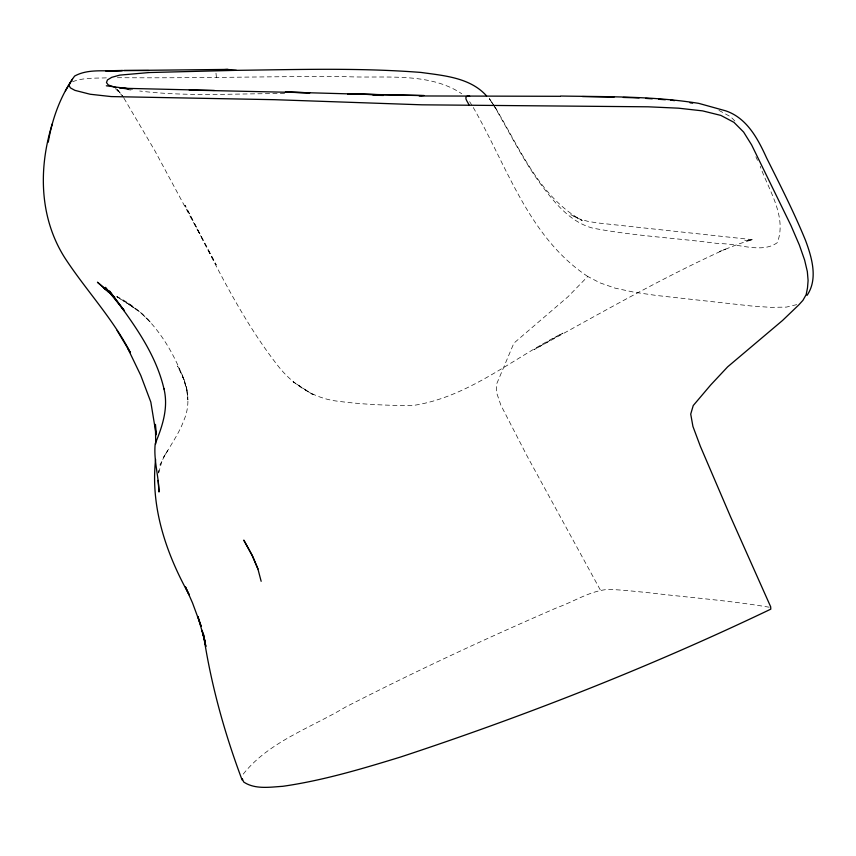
<?xml version="1.0" encoding="UTF-8"?>
<svg xmlns="http://www.w3.org/2000/svg" width="856" height="856" viewBox="0 0 856 856"><rect width="100%" height="100%" fill="white"/><g stroke="black" fill="none" stroke-linecap="round" stroke-linejoin="round"><path stroke-width="0.64" stroke-dasharray="4.28 3.21" d="M158.681 473.026L158.863 470.565L158.542 472.94M158.713 472.758L161.88 461.266L160.019 465.097C166.888 449.593 178.069 436.389 183.858 420.35C191.733 402.395 187.346 382.29 177.556 366.058L184.147 380.107L186.897 390.004L187.892 399.902L186.533 387.083L186.897 390.004L182.713 376.469L184.147 380.107C171.125 346.156 150.442 313.21 116.855 296.54M165.304 454.44L163.475 457.446L169.445 447.709M243.232 774.124C268.816 741.745 310.846 727.889 345.321 707.184C414.86 671.532 485.737 638.533 557.438 607.493C574.258 601.49 590.019 590.875 608.156 589.377C622.066 589.848 635.901 591.475 649.747 592.833C689.647 597.616 729.836 600.559 769.469 607.257M796.711 304.64L786.332 307.111L770.657 307.347L750.937 305.945L656.092 295.427L634.146 292.217L615.068 288.13L599.917 282.833L587.751 276.477L568.042 296.7L513.889 343.16L496.737 383.788L496.576 392.594L500.856 405.145L527.435 456.687L600.484 590.276M72.525 81.78C83.289 77.468 95.326 78.335 106.733 77.843M117.379 77.725L120.043 77.703C193.884 78.228 267.714 76.473 341.555 76.366C380.513 79.127 427.625 70.802 461.737 93.743M284.599 93.678C236.299 93.283 187.785 96.942 139.689 91.014M127.212 89.591L130.936 90.03M718.944 110.403L730.639 116.758L735.026 121.135M117.037 296.861L133.408 307.154L116.951 296.797M587.751 276.477C528.484 237.294 506.934 165.711 473.004 107.043M115.4 88.607L122.162 95.551M117.39 89.645L123.639 97.338M117.368 89.613L122.611 96.129M494.115 105.877L489.29 98.568L494.5 106.422M495.239 107.535C519.613 147.767 539.152 196.837 582.262 220.591L570.834 214.738L579.426 218.943L588.393 221.49L598.387 223.02L753.655 239.808L744.56 240.622L751.365 239.905L738.482 244.035L719.65 251.536L725.546 249.107C659.837 278.799 597.392 315.062 534.155 349.58L562.788 333.155C513.076 357.862 467.986 397.954 411.479 405.701C387.244 405.391 362.944 404.514 338.901 401.346C314.238 398.81 292.559 384.804 277.569 365.309C239.498 316.474 213.379 259.914 185.003 205.237L216.236 264.911L199.865 234.394M490.103 99.81L492.81 103.908M493.484 104.935C508.571 130.615 521.721 157.547 539.045 181.911C552.987 200.721 568.673 221.415 592.298 228.017C634.2 236.106 677.064 238.011 719.318 243.714C737.134 242.965 761.701 254.093 777.302 242.655C787.199 216.793 768.72 190.139 760.203 166.299M494.8 106.925L496.865 110.049M123.949 98.183L154.936 150.881L200.689 235.914M469.655 101.682L472.341 105.973M755.88 156.776L757.517 160.372M216.407 77.436L215.926 72.557M313.082 394.734L293.191 381.84L313.082 394.734M135.216 308.695L126.335 302.553L140.898 312.782L150.709 322.445L140.898 312.782L135.216 308.695"/><path stroke-width="1.28" d="M155.61 459.447C150.303 507.201 166.225 553.672 189.23 594.899L185.474 586.959L192.504 602.881L201.139 626.292L197.864 616.491L205.044 641.615L202.102 630.326L205.868 646.494L203.439 634.264C210.897 684.105 224.4 732.79 242.088 779.934M48.257 142.182C52.227 118.567 60.573 95.562 74.611 76.066C89.056 68.095 106.754 71.958 122.451 70.545L105.588 70.738L227.578 69.422L236.427 70.342C297.92 69.571 359.574 67.645 420.959 72.439C443.783 75.617 470.265 77.522 486.593 95.936M52.28 123.895C38.381 168.279 39.344 217.659 64.788 257.795C85.782 290.024 112.682 318.218 130.401 352.683L117.079 330.437M72.428 79.169L65.398 90.8M70.385 82.7L68.833 85.311L70.524 87.965L74.921 90.362L90.158 94.246L111.162 96.578L274.69 99.692L421.912 104.817L648.185 106.807L678.487 108.177L702.562 110.873L720.88 115.421L733.956 122.344L743.597 132.038L751.611 144.889L791.008 225.631L799.386 245.105L804.629 260.096L807.336 271.577L808.096 280.5L807.508 287.851L806.17 294.592L802.949 300.328L798.744 304.95L782.534 320.476L727.643 366.85L710.758 384.9L693.232 405.562L690.717 414.111L692.932 426.438L700.336 446.254L730.543 516.735L770.668 606.776L770.796 609.151C651.084 666.45 526.782 715.381 400.661 756.993C361.949 768.848 322.926 780.565 282.737 786.311C269.918 787.124 254.938 789.639 243.66 781.977L242.237 778.628M807.048 295.352C818.293 278.97 811.788 257.217 805.475 240.279C793.961 212.17 780.158 185.078 766.591 157.921C757.892 138.833 747.074 118.171 725.888 110.895L698.721 103.362C653.128 96.022 606.776 96.856 560.744 96.032M223.341 69.689L227.578 69.422M236.427 70.342L149.233 72.535L119.797 75.114L111.74 77.329L107.449 79.918L106.465 82.572L108.316 84.99L116.373 87.751M419.226 95.958L560.145 96.3M124.141 70.492L148.612 70.534M582.487 96.557L614.062 97.156M189.24 90.073L309.958 92.78L285.401 92.106M214.471 90.447L119.904 88.189L132.359 88.874M424.041 95.498L347.6 93.967L422.243 95.615M373.13 95.241L383.456 95.455M285.519 92.106L381.776 94.791M623.296 97.434L639.111 97.926M645.67 98.376L652.24 98.836M658.799 99.285L665.369 99.745M123.424 88.371L128.796 88.789L106.326 85.793M670.623 100.099L674.507 100.644M690.054 102.806L692.643 103.169M469.677 96.193L468.532 95.754C462.379 96.878 468.553 102.335 469.088 105.438M107.931 290.837L103.769 287.884L114.64 297.064M109.557 292.645L97.445 282.213L111.601 294.592L105.234 287.316L124.43 310.824L109.44 290.965C131.578 321 155.407 351.934 163.999 388.977L163.924 388.635C168.632 407.798 162.426 426.32 155.214 443.761C153.502 459.972 158.702 475.85 159.002 492.018L158.125 480.419M127.501 347.857L140.769 375.41L150.827 402.095L156.188 434.773L155.407 424.383L155.728 443.836M257.924 568.962L252.788 556.582L243.778 540.115L251.835 554.709L257.849 568.705L261.155 581.299M110.167 292.773L107.899 291.436L110.189 292.795"/></g></svg>
